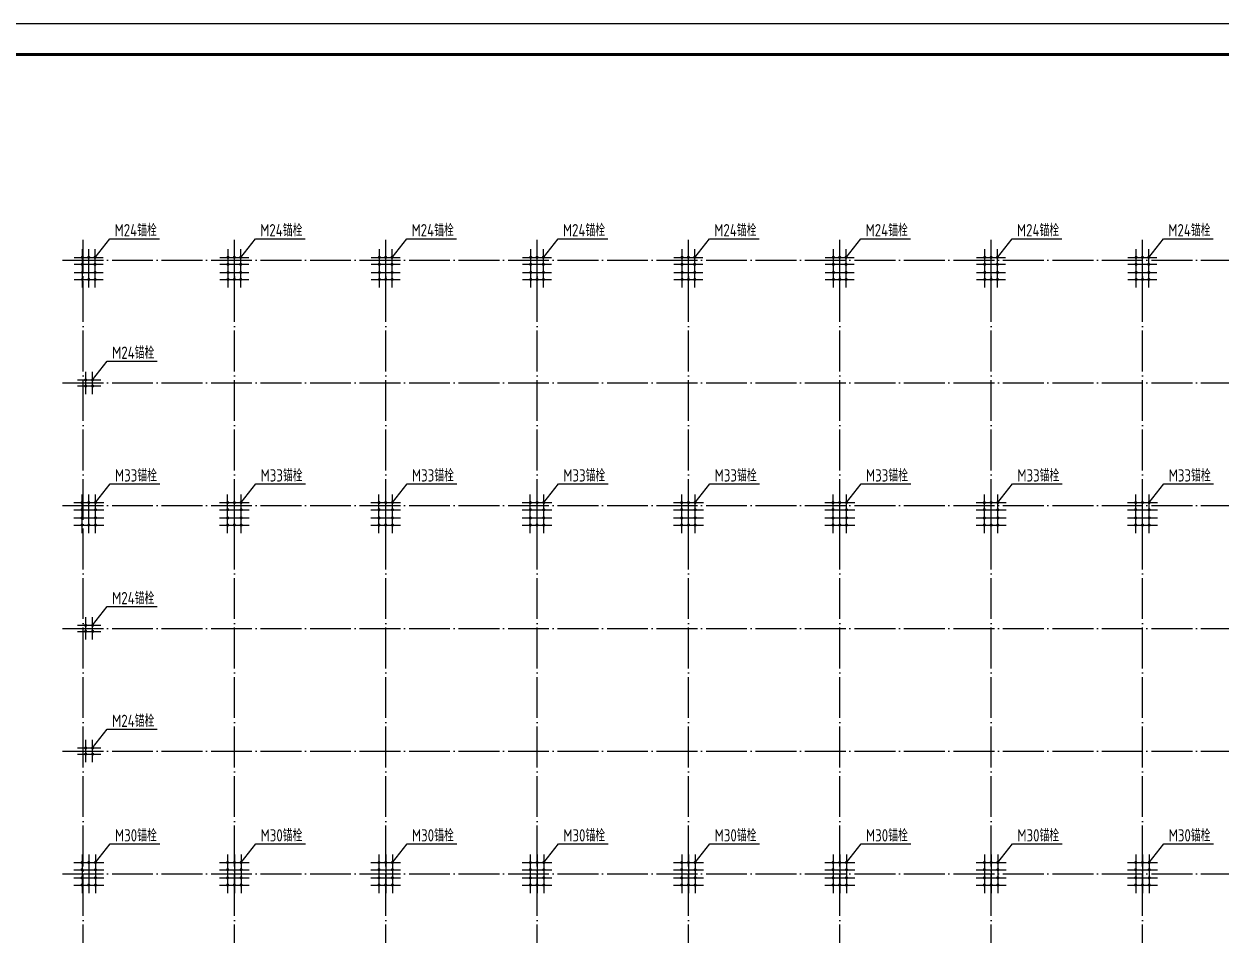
# Model space of a CAD drawing. Extents: x 8844666 to 9156203, y 1662182 to 2655606.
# Drawn here: x 8914700 to 8973232, y 2315219 to 2359769 of the extents above; entities that cross this region are included whole.
import ezdxf

# ---------------------------------------------------------------- set-up
doc = ezdxf.new("R2010")
doc.units = 0
doc.header["$LTSCALE"] = 1000
doc.header["$MEASUREMENT"] = 0
doc.linetypes.add('DOTE', pattern=[2.42, 2, -0.2, 0.02, -0.2])
for name, color, linetype in [('10', 7, 'CONTINUOUS'), ('DOTE', 8, 'DOTE'), ('PUB_TITLE', 4, 'CONTINUOUS'), ('一般文字', 6, 'CONTINUOUS')]:
    doc.layers.add(name, color=color, linetype=linetype)
doc.styles.add('TSSD_REIN', font='atssdeng.shx', dxfattribs={"width": 0.7, "bigfont": 'atssdchn.shx'})

msp = doc.modelspace()

# ---------------------------------------------------------------- linework, layer by layer
at = {"layer": '10', "color": 1}
for p, q in [((8917159.5, 2348355.9), (8918579.2, 2348355.9)), ((8917559.5, 2346875.9), (8917559.5, 2348755.6)), ((8917869.3, 2346875.9), (8917869.3, 2348755.6)), ((8918179.2, 2346875.9), (8918179.2, 2348755.6)), ((8924279.5, 2348355.9), (8925699.2, 2348355.9)), ((8924679.5, 2346875.9), (8924679.5, 2348755.6)), ((8924989.3, 2346875.9), (8924989.3, 2348755.6)), ((8925299.2, 2346875.9), (8925299.2, 2348755.6)), ((8931679.5, 2348355.9), (8933099.2, 2348355.9)), ((8932079.5, 2346875.9), (8932079.5, 2348755.6)), ((8932389.3, 2346875.9), (8932389.3, 2348755.6)), ((8932699.2, 2346875.9), (8932699.2, 2348755.6)), ((8939079.5, 2348355.9), (8940499.2, 2348355.9)), ((8939479.5, 2346875.9), (8939479.5, 2348755.6)), ((8939789.3, 2346875.9), (8939789.3, 2348755.6)), ((8940099.2, 2346875.9), (8940099.2, 2348755.6)), ((8946479.5, 2348355.9), (8947899.2, 2348355.9)), ((8946879.5, 2346875.9), (8946879.5, 2348755.6)), ((8947189.3, 2346875.9), (8947189.3, 2348755.6)), ((8947499.2, 2346875.9), (8947499.2, 2348755.6)), ((8953879.5, 2348355.9), (8955299.2, 2348355.9)), ((8954279.5, 2346875.9), (8954279.5, 2348755.6)), ((8954589.3, 2346875.9), (8954589.3, 2348755.6)), ((8954899.2, 2346875.9), (8954899.2, 2348755.6)), ((8961279.5, 2348355.9), (8962699.2, 2348355.9)), ((8961679.5, 2346875.9), (8961679.5, 2348755.6)), ((8961989.3, 2346875.9), (8961989.3, 2348755.6)), ((8962299.2, 2346875.9), (8962299.2, 2348755.6)), ((8968679.5, 2348355.9), (8970099.2, 2348355.9)), ((8969079.5, 2346875.9), (8969079.5, 2348755.6)), ((8969389.3, 2346875.9), (8969389.3, 2348755.6)), ((8969699.2, 2346875.9), (8969699.2, 2348755.6)), ((8917159.5, 2348015.9), (8918579.2, 2348015.9)), ((8924279.5, 2348015.9), (8925699.2, 2348015.9)), ((8931679.5, 2348015.9), (8933099.2, 2348015.9)), ((8939079.5, 2348015.9), (8940499.2, 2348015.9)), ((8946479.5, 2348015.9), (8947899.2, 2348015.9)), ((8953879.5, 2348015.9), (8955299.2, 2348015.9)), ((8961279.5, 2348015.9), (8962699.2, 2348015.9)), ((8968679.5, 2348015.9), (8970099.2, 2348015.9)), ((8917159.5, 2347615.9), (8918579.2, 2347615.9)), ((8917159.5, 2347275.9), (8918579.2, 2347275.9)), ((8924279.5, 2347615.9), (8925699.2, 2347615.9)), ((8924279.5, 2347275.9), (8925699.2, 2347275.9)), ((8931679.5, 2347615.9), (8933099.2, 2347615.9)), ((8931679.5, 2347275.9), (8933099.2, 2347275.9)), ((8939079.5, 2347615.9), (8940499.2, 2347615.9)), ((8939079.5, 2347275.9), (8940499.2, 2347275.9)), ((8946479.5, 2347615.9), (8947899.2, 2347615.9)), ((8946479.5, 2347275.9), (8947899.2, 2347275.9)), ((8953879.5, 2347615.9), (8955299.2, 2347615.9)), ((8953879.5, 2347275.9), (8955299.2, 2347275.9)), ((8961279.5, 2347615.9), (8962699.2, 2347615.9)), ((8961279.5, 2347275.9), (8962699.2, 2347275.9)), ((8968679.5, 2347615.9), (8970099.2, 2347615.9)), ((8968679.5, 2347275.9), (8970099.2, 2347275.9)), ((8917719.3, 2341666.1), (8917719.3, 2342765.7)), ((8918059.3, 2341666.1), (8918059.3, 2342765.7)), ((8917319.3, 2342365.7), (8918459, 2342365.7)), ((8917319.3, 2342066.1), (8918459, 2342066.1)), ((8917539.5, 2334865.9), (8917539.5, 2336765.6)), ((8917869.3, 2334865.9), (8917869.3, 2336765.6)), ((8918199.2, 2334865.9), (8918199.2, 2336765.6)), ((8924659.5, 2334865.9), (8924659.5, 2336765.6)), ((8924989.3, 2334865.9), (8924989.3, 2336765.6)), ((8925319.2, 2334865.9), (8925319.2, 2336765.6)), ((8932059.5, 2334865.9), (8932059.5, 2336765.6)), ((8932389.3, 2334865.9), (8932389.3, 2336765.6)), ((8932719.2, 2334865.9), (8932719.2, 2336765.6)), ((8939459.5, 2334865.9), (8939459.5, 2336765.6)), ((8939789.3, 2334865.9), (8939789.3, 2336765.6)), ((8940119.2, 2334865.9), (8940119.2, 2336765.6)), ((8946859.5, 2334865.9), (8946859.5, 2336765.6)), ((8947189.3, 2334865.9), (8947189.3, 2336765.6)), ((8947519.2, 2334865.9), (8947519.2, 2336765.6)), ((8954259.5, 2334865.9), (8954259.5, 2336765.6)), ((8954589.3, 2334865.9), (8954589.3, 2336765.6)), ((8954919.2, 2334865.9), (8954919.2, 2336765.6)), ((8961659.5, 2334865.9), (8961659.5, 2336765.6)), ((8961989.3, 2334865.9), (8961989.3, 2336765.6)), ((8962319.2, 2334865.9), (8962319.2, 2336765.6)), ((8969059.5, 2334865.9), (8969059.5, 2336765.6)), ((8969389.3, 2334865.9), (8969389.3, 2336765.6)), ((8969719.2, 2334865.9), (8969719.2, 2336765.6)), ((8917139.5, 2336365.9), (8918599.2, 2336365.9)), ((8917139.5, 2336015.9), (8918599.2, 2336015.9)), ((8924259.5, 2336365.9), (8925719.2, 2336365.9)), ((8924259.5, 2336015.9), (8925719.2, 2336015.9)), ((8931659.5, 2336365.9), (8933119.2, 2336365.9)), ((8931659.5, 2336015.9), (8933119.2, 2336015.9)), ((8939059.5, 2336365.9), (8940519.2, 2336365.9)), ((8939059.5, 2336015.9), (8940519.2, 2336015.9)), ((8946459.5, 2336365.9), (8947919.2, 2336365.9)), ((8946459.5, 2336015.9), (8947919.2, 2336015.9)), ((8953859.5, 2336365.9), (8955319.2, 2336365.9)), ((8953859.5, 2336015.9), (8955319.2, 2336015.9)), ((8961259.5, 2336365.9), (8962719.2, 2336365.9)), ((8961259.5, 2336015.9), (8962719.2, 2336015.9)), ((8968659.5, 2336365.9), (8970119.2, 2336365.9)), ((8968659.5, 2336015.9), (8970119.2, 2336015.9)), ((8917139.5, 2335615.9), (8918599.2, 2335615.9)), ((8924259.5, 2335615.9), (8925719.2, 2335615.9)), ((8931659.5, 2335615.9), (8933119.2, 2335615.9)), ((8939059.5, 2335615.9), (8940519.2, 2335615.9)), ((8946459.5, 2335615.9), (8947919.2, 2335615.9)), ((8953859.5, 2335615.9), (8955319.2, 2335615.9)), ((8961259.5, 2335615.9), (8962719.2, 2335615.9)), ((8968659.5, 2335615.9), (8970119.2, 2335615.9)), ((8917139.5, 2335265.9), (8918599.2, 2335265.9)), ((8924259.5, 2335265.9), (8925719.2, 2335265.9)), ((8931659.5, 2335265.9), (8933119.2, 2335265.9)), ((8939059.5, 2335265.9), (8940519.2, 2335265.9)), ((8946459.5, 2335265.9), (8947919.2, 2335265.9)), ((8953859.5, 2335265.9), (8955319.2, 2335265.9)), ((8961259.5, 2335265.9), (8962719.2, 2335265.9)), ((8968659.5, 2335265.9), (8970119.2, 2335265.9)), ((8917719.3, 2329666.1), (8917719.3, 2330765.7)), ((8918059.3, 2329666.1), (8918059.3, 2330765.7)), ((8917319.3, 2330365.7), (8918459, 2330365.7)), ((8917319.3, 2330066.1), (8918459, 2330066.1)), ((8917319.3, 2324365.7), (8918459, 2324365.7)), ((8917719.3, 2323666.1), (8917719.3, 2324765.7)), ((8918059.3, 2323666.1), (8918059.3, 2324765.7)), ((8917319.3, 2324066.1), (8918459, 2324066.1)), ((8917539.5, 2319165.7), (8917539.5, 2317266.1)), ((8917869.3, 2319165.7), (8917869.3, 2317266.1)), ((8918199.2, 2319165.7), (8918199.2, 2317266.1)), ((8924659.5, 2319165.7), (8924659.5, 2317266.1)), ((8924989.3, 2319165.7), (8924989.3, 2317266.1)), ((8925319.2, 2319165.7), (8925319.2, 2317266.1)), ((8932059.5, 2319165.7), (8932059.5, 2317266.1)), ((8932389.3, 2319165.7), (8932389.3, 2317266.1)), ((8932719.2, 2319165.7), (8932719.2, 2317266.1)), ((8939459.5, 2319165.7), (8939459.5, 2317266.1)), ((8939789.3, 2319165.7), (8939789.3, 2317266.1)), ((8940119.2, 2319165.7), (8940119.2, 2317266.1)), ((8946859.5, 2319165.7), (8946859.5, 2317266.1)), ((8947189.3, 2319165.7), (8947189.3, 2317266.1)), ((8947519.2, 2319165.7), (8947519.2, 2317266.1)), ((8954259.5, 2319165.7), (8954259.5, 2317266.1)), ((8954589.3, 2319165.7), (8954589.3, 2317266.1)), ((8954919.2, 2319165.7), (8954919.2, 2317266.1)), ((8961659.5, 2319165.7), (8961659.5, 2317266.1)), ((8961989.3, 2319165.7), (8961989.3, 2317266.1)), ((8962319.2, 2319165.7), (8962319.2, 2317266.1)), ((8969059.5, 2319165.7), (8969059.5, 2317266.1)), ((8969389.3, 2319165.7), (8969389.3, 2317266.1)), ((8969719.2, 2319165.7), (8969719.2, 2317266.1)), ((8917139.5, 2318765.7), (8918599.2, 2318765.7)), ((8924259.5, 2318765.7), (8925719.2, 2318765.7)), ((8931659.5, 2318765.7), (8933119.2, 2318765.7)), ((8939059.5, 2318765.7), (8940519.2, 2318765.7)), ((8946459.5, 2318765.7), (8947919.2, 2318765.7)), ((8953859.5, 2318765.7), (8955319.2, 2318765.7)), ((8961259.5, 2318765.7), (8962719.2, 2318765.7)), ((8968659.5, 2318765.7), (8970119.2, 2318765.7)), ((8917139.5, 2318415.7), (8918599.2, 2318415.7)), ((8917139.5, 2318015.7), (8918599.2, 2318015.7)), ((8924259.5, 2318415.7), (8925719.2, 2318415.7)), ((8924259.5, 2318015.7), (8925719.2, 2318015.7)), ((8931659.5, 2318415.7), (8933119.2, 2318415.7)), ((8931659.5, 2318015.7), (8933119.2, 2318015.7)), ((8939059.5, 2318415.7), (8940519.2, 2318415.7)), ((8939059.5, 2318015.7), (8940519.2, 2318015.7)), ((8946459.5, 2318415.7), (8947919.2, 2318415.7)), ((8946459.5, 2318015.7), (8947919.2, 2318015.7)), ((8953859.5, 2318415.7), (8955319.2, 2318415.7)), ((8953859.5, 2318015.7), (8955319.2, 2318015.7)), ((8961259.5, 2318415.7), (8962719.2, 2318415.7)), ((8961259.5, 2318015.7), (8962719.2, 2318015.7)), ((8968659.5, 2318415.7), (8970119.2, 2318415.7)), ((8968659.5, 2318015.7), (8970119.2, 2318015.7)), ((8917139.5, 2317665.7), (8918599.2, 2317665.7)), ((8924259.5, 2317665.7), (8925719.2, 2317665.7)), ((8931659.5, 2317665.7), (8933119.2, 2317665.7)), ((8939059.5, 2317665.7), (8940519.2, 2317665.7)), ((8946459.5, 2317665.7), (8947919.2, 2317665.7)), ((8953859.5, 2317665.7), (8955319.2, 2317665.7)), ((8961259.5, 2317665.7), (8962719.2, 2317665.7)), ((8968659.5, 2317665.7), (8970119.2, 2317665.7))]:
    msp.add_line(p, q, dxfattribs=at)
at = {"layer": '10', "const_width": 75}
for points in [[(8917597, 2348355.9, -1), (8917522, 2348355.9, -1), (8917597, 2348355.9, -1)], [(8917906.8, 2348355.9, -1), (8917831.8, 2348355.9, -1), (8917906.8, 2348355.9, -1)], [(8918216.7, 2348355.9, -1), (8918141.7, 2348355.9, -1), (8918216.7, 2348355.9, -1)], [(8924717, 2348355.9, -1), (8924642, 2348355.9, -1), (8924717, 2348355.9, -1)], [(8925026.8, 2348355.9, -1), (8924951.8, 2348355.9, -1), (8925026.8, 2348355.9, -1)], [(8925336.7, 2348355.9, -1), (8925261.7, 2348355.9, -1), (8925336.7, 2348355.9, -1)], [(8932117, 2348355.9, -1), (8932042, 2348355.9, -1), (8932117, 2348355.9, -1)], [(8932426.8, 2348355.9, -1), (8932351.8, 2348355.9, -1), (8932426.8, 2348355.9, -1)], [(8932736.7, 2348355.9, -1), (8932661.7, 2348355.9, -1), (8932736.7, 2348355.9, -1)], [(8939517, 2348355.9, -1), (8939442, 2348355.9, -1), (8939517, 2348355.9, -1)], [(8939826.8, 2348355.9, -1), (8939751.8, 2348355.9, -1), (8939826.8, 2348355.9, -1)], [(8940136.7, 2348355.9, -1), (8940061.7, 2348355.9, -1), (8940136.7, 2348355.9, -1)], [(8946917, 2348355.9, -1), (8946842, 2348355.9, -1), (8946917, 2348355.9, -1)], [(8947226.8, 2348355.9, -1), (8947151.8, 2348355.9, -1), (8947226.8, 2348355.9, -1)], [(8947536.7, 2348355.9, -1), (8947461.7, 2348355.9, -1), (8947536.7, 2348355.9, -1)], [(8954317, 2348355.9, -1), (8954242, 2348355.9, -1), (8954317, 2348355.9, -1)], [(8954626.8, 2348355.9, -1), (8954551.8, 2348355.9, -1), (8954626.8, 2348355.9, -1)], [(8954936.7, 2348355.9, -1), (8954861.7, 2348355.9, -1), (8954936.7, 2348355.9, -1)], [(8961717, 2348355.9, -1), (8961642, 2348355.9, -1), (8961717, 2348355.9, -1)], [(8962026.8, 2348355.9, -1), (8961951.8, 2348355.9, -1), (8962026.8, 2348355.9, -1)], [(8962336.7, 2348355.9, -1), (8962261.7, 2348355.9, -1), (8962336.7, 2348355.9, -1)], [(8969117, 2348355.9, -1), (8969042, 2348355.9, -1), (8969117, 2348355.9, -1)], [(8969426.8, 2348355.9, -1), (8969351.8, 2348355.9, -1), (8969426.8, 2348355.9, -1)], [(8969736.7, 2348355.9, -1), (8969661.7, 2348355.9, -1), (8969736.7, 2348355.9, -1)], [(8917597, 2348015.9, -1), (8917522, 2348015.9, -1), (8917597, 2348015.9, -1)], [(8918216.7, 2348015.9, -1), (8918141.7, 2348015.9, -1), (8918216.7, 2348015.9, -1)], [(8924717, 2348015.9, -1), (8924642, 2348015.9, -1), (8924717, 2348015.9, -1)], [(8925336.7, 2348015.9, -1), (8925261.7, 2348015.9, -1), (8925336.7, 2348015.9, -1)], [(8932117, 2348015.9, -1), (8932042, 2348015.9, -1), (8932117, 2348015.9, -1)], [(8932736.7, 2348015.9, -1), (8932661.7, 2348015.9, -1), (8932736.7, 2348015.9, -1)], [(8939517, 2348015.9, -1), (8939442, 2348015.9, -1), (8939517, 2348015.9, -1)], [(8940136.7, 2348015.9, -1), (8940061.7, 2348015.9, -1), (8940136.7, 2348015.9, -1)], [(8946917, 2348015.9, -1), (8946842, 2348015.9, -1), (8946917, 2348015.9, -1)], [(8947536.7, 2348015.9, -1), (8947461.7, 2348015.9, -1), (8947536.7, 2348015.9, -1)], [(8954317, 2348015.9, -1), (8954242, 2348015.9, -1), (8954317, 2348015.9, -1)], [(8954936.7, 2348015.9, -1), (8954861.7, 2348015.9, -1), (8954936.7, 2348015.9, -1)], [(8961717, 2348015.9, -1), (8961642, 2348015.9, -1), (8961717, 2348015.9, -1)], [(8962336.7, 2348015.9, -1), (8962261.7, 2348015.9, -1), (8962336.7, 2348015.9, -1)], [(8969117, 2348015.9, -1), (8969042, 2348015.9, -1), (8969117, 2348015.9, -1)], [(8969736.7, 2348015.9, -1), (8969661.7, 2348015.9, -1), (8969736.7, 2348015.9, -1)], [(8917597, 2347615.9, -1), (8917522, 2347615.9, -1), (8917597, 2347615.9, -1)], [(8917597, 2347275.9, -1), (8917522, 2347275.9, -1), (8917597, 2347275.9, -1)], [(8917906.8, 2347275.9, -1), (8917831.8, 2347275.9, -1), (8917906.8, 2347275.9, -1)], [(8918216.7, 2347615.9, -1), (8918141.7, 2347615.9, -1), (8918216.7, 2347615.9, -1)], [(8918216.7, 2347275.9, -1), (8918141.7, 2347275.9, -1), (8918216.7, 2347275.9, -1)], [(8924717, 2347615.9, -1), (8924642, 2347615.9, -1), (8924717, 2347615.9, -1)], [(8924717, 2347275.9, -1), (8924642, 2347275.9, -1), (8924717, 2347275.9, -1)], [(8925026.8, 2347275.9, -1), (8924951.8, 2347275.9, -1), (8925026.8, 2347275.9, -1)], [(8925336.7, 2347615.9, -1), (8925261.7, 2347615.9, -1), (8925336.7, 2347615.9, -1)], [(8925336.7, 2347275.9, -1), (8925261.7, 2347275.9, -1), (8925336.7, 2347275.9, -1)], [(8932117, 2347615.9, -1), (8932042, 2347615.9, -1), (8932117, 2347615.9, -1)], [(8932117, 2347275.9, -1), (8932042, 2347275.9, -1), (8932117, 2347275.9, -1)], [(8932426.8, 2347275.9, -1), (8932351.8, 2347275.9, -1), (8932426.8, 2347275.9, -1)], [(8932736.7, 2347615.9, -1), (8932661.7, 2347615.9, -1), (8932736.7, 2347615.9, -1)], [(8932736.7, 2347275.9, -1), (8932661.7, 2347275.9, -1), (8932736.7, 2347275.9, -1)], [(8939517, 2347615.9, -1), (8939442, 2347615.9, -1), (8939517, 2347615.9, -1)], [(8939517, 2347275.9, -1), (8939442, 2347275.9, -1), (8939517, 2347275.9, -1)], [(8939826.8, 2347275.9, -1), (8939751.8, 2347275.9, -1), (8939826.8, 2347275.9, -1)], [(8940136.7, 2347615.9, -1), (8940061.7, 2347615.9, -1), (8940136.7, 2347615.9, -1)], [(8940136.7, 2347275.9, -1), (8940061.7, 2347275.9, -1), (8940136.7, 2347275.9, -1)], [(8946917, 2347615.9, -1), (8946842, 2347615.9, -1), (8946917, 2347615.9, -1)], [(8946917, 2347275.9, -1), (8946842, 2347275.9, -1), (8946917, 2347275.9, -1)], [(8947226.8, 2347275.9, -1), (8947151.8, 2347275.9, -1), (8947226.8, 2347275.9, -1)], [(8947536.7, 2347615.9, -1), (8947461.7, 2347615.9, -1), (8947536.7, 2347615.9, -1)], [(8947536.7, 2347275.9, -1), (8947461.7, 2347275.9, -1), (8947536.7, 2347275.9, -1)], [(8954317, 2347615.9, -1), (8954242, 2347615.9, -1), (8954317, 2347615.9, -1)], [(8954317, 2347275.9, -1), (8954242, 2347275.9, -1), (8954317, 2347275.9, -1)], [(8954626.8, 2347275.9, -1), (8954551.8, 2347275.9, -1), (8954626.8, 2347275.9, -1)], [(8954936.7, 2347615.9, -1), (8954861.7, 2347615.9, -1), (8954936.7, 2347615.9, -1)], [(8954936.7, 2347275.9, -1), (8954861.7, 2347275.9, -1), (8954936.7, 2347275.9, -1)], [(8961717, 2347615.9, -1), (8961642, 2347615.9, -1), (8961717, 2347615.9, -1)], [(8961717, 2347275.9, -1), (8961642, 2347275.9, -1), (8961717, 2347275.9, -1)], [(8962026.8, 2347275.9, -1), (8961951.8, 2347275.9, -1), (8962026.8, 2347275.9, -1)], [(8962336.7, 2347615.9, -1), (8962261.7, 2347615.9, -1), (8962336.7, 2347615.9, -1)], [(8962336.7, 2347275.9, -1), (8962261.7, 2347275.9, -1), (8962336.7, 2347275.9, -1)], [(8969117, 2347615.9, -1), (8969042, 2347615.9, -1), (8969117, 2347615.9, -1)], [(8969117, 2347275.9, -1), (8969042, 2347275.9, -1), (8969117, 2347275.9, -1)], [(8969426.8, 2347275.9, -1), (8969351.8, 2347275.9, -1), (8969426.8, 2347275.9, -1)], [(8969736.7, 2347615.9, -1), (8969661.7, 2347615.9, -1), (8969736.7, 2347615.9, -1)], [(8969736.7, 2347275.9, -1), (8969661.7, 2347275.9, -1), (8969736.7, 2347275.9, -1)], [(8917756.8, 2342365.7, -1), (8917681.8, 2342365.7, -1), (8917756.8, 2342365.7, -1)], [(8918096.8, 2342365.7, -1), (8918021.8, 2342365.7, -1), (8918096.8, 2342365.7, -1)], [(8917756.8, 2342066.1, -1), (8917681.8, 2342066.1, -1), (8917756.8, 2342066.1, -1)], [(8918096.8, 2342066.1, -1), (8918021.8, 2342066.1, -1), (8918096.8, 2342066.1, -1)], [(8917577, 2336365.9, -1), (8917502, 2336365.9, -1), (8917577, 2336365.9, -1)], [(8917577, 2336015.9, -1), (8917502, 2336015.9, -1), (8917577, 2336015.9, -1)], [(8917906.8, 2336365.9, -1), (8917831.8, 2336365.9, -1), (8917906.8, 2336365.9, -1)], [(8918236.7, 2336365.9, -1), (8918161.7, 2336365.9, -1), (8918236.7, 2336365.9, -1)], [(8918236.7, 2336015.9, -1), (8918161.7, 2336015.9, -1), (8918236.7, 2336015.9, -1)], [(8924697, 2336365.9, -1), (8924622, 2336365.9, -1), (8924697, 2336365.9, -1)], [(8924697, 2336015.9, -1), (8924622, 2336015.9, -1), (8924697, 2336015.9, -1)], [(8925026.8, 2336365.9, -1), (8924951.8, 2336365.9, -1), (8925026.8, 2336365.9, -1)], [(8925356.7, 2336365.9, -1), (8925281.7, 2336365.9, -1), (8925356.7, 2336365.9, -1)], [(8925356.7, 2336015.9, -1), (8925281.7, 2336015.9, -1), (8925356.7, 2336015.9, -1)], [(8932097, 2336365.9, -1), (8932022, 2336365.9, -1), (8932097, 2336365.9, -1)], [(8932097, 2336015.9, -1), (8932022, 2336015.9, -1), (8932097, 2336015.9, -1)], [(8932426.8, 2336365.9, -1), (8932351.8, 2336365.9, -1), (8932426.8, 2336365.9, -1)], [(8932756.7, 2336365.9, -1), (8932681.7, 2336365.9, -1), (8932756.7, 2336365.9, -1)], [(8932756.7, 2336015.9, -1), (8932681.7, 2336015.9, -1), (8932756.7, 2336015.9, -1)], [(8939497, 2336365.9, -1), (8939422, 2336365.9, -1), (8939497, 2336365.9, -1)], [(8939497, 2336015.9, -1), (8939422, 2336015.9, -1), (8939497, 2336015.9, -1)], [(8939826.8, 2336365.9, -1), (8939751.8, 2336365.9, -1), (8939826.8, 2336365.9, -1)], [(8940156.7, 2336365.9, -1), (8940081.7, 2336365.9, -1), (8940156.7, 2336365.9, -1)], [(8940156.7, 2336015.9, -1), (8940081.7, 2336015.9, -1), (8940156.7, 2336015.9, -1)], [(8946897, 2336365.9, -1), (8946822, 2336365.9, -1), (8946897, 2336365.9, -1)], [(8946897, 2336015.9, -1), (8946822, 2336015.9, -1), (8946897, 2336015.9, -1)], [(8947226.8, 2336365.9, -1), (8947151.8, 2336365.9, -1), (8947226.8, 2336365.9, -1)], [(8947556.7, 2336365.9, -1), (8947481.7, 2336365.9, -1), (8947556.7, 2336365.9, -1)], [(8947556.7, 2336015.9, -1), (8947481.7, 2336015.9, -1), (8947556.7, 2336015.9, -1)], [(8954297, 2336365.9, -1), (8954222, 2336365.9, -1), (8954297, 2336365.9, -1)], [(8954297, 2336015.9, -1), (8954222, 2336015.9, -1), (8954297, 2336015.9, -1)], [(8954626.8, 2336365.9, -1), (8954551.8, 2336365.9, -1), (8954626.8, 2336365.9, -1)], [(8954956.7, 2336365.9, -1), (8954881.7, 2336365.9, -1), (8954956.7, 2336365.9, -1)], [(8954956.7, 2336015.9, -1), (8954881.7, 2336015.9, -1), (8954956.7, 2336015.9, -1)], [(8961697, 2336365.9, -1), (8961622, 2336365.9, -1), (8961697, 2336365.9, -1)], [(8961697, 2336015.9, -1), (8961622, 2336015.9, -1), (8961697, 2336015.9, -1)], [(8962026.8, 2336365.9, -1), (8961951.8, 2336365.9, -1), (8962026.8, 2336365.9, -1)], [(8962356.7, 2336365.9, -1), (8962281.7, 2336365.9, -1), (8962356.7, 2336365.9, -1)], [(8962356.7, 2336015.9, -1), (8962281.7, 2336015.9, -1), (8962356.7, 2336015.9, -1)], [(8969097, 2336365.9, -1), (8969022, 2336365.9, -1), (8969097, 2336365.9, -1)], [(8969097, 2336015.9, -1), (8969022, 2336015.9, -1), (8969097, 2336015.9, -1)], [(8969426.8, 2336365.9, -1), (8969351.8, 2336365.9, -1), (8969426.8, 2336365.9, -1)], [(8969756.7, 2336365.9, -1), (8969681.7, 2336365.9, -1), (8969756.7, 2336365.9, -1)], [(8969756.7, 2336015.9, -1), (8969681.7, 2336015.9, -1), (8969756.7, 2336015.9, -1)], [(8917577, 2335615.9, -1), (8917502, 2335615.9, -1), (8917577, 2335615.9, -1)], [(8918236.7, 2335615.9, -1), (8918161.7, 2335615.9, -1), (8918236.7, 2335615.9, -1)], [(8924697, 2335615.9, -1), (8924622, 2335615.9, -1), (8924697, 2335615.9, -1)], [(8925356.7, 2335615.9, -1), (8925281.7, 2335615.9, -1), (8925356.7, 2335615.9, -1)], [(8932097, 2335615.9, -1), (8932022, 2335615.9, -1), (8932097, 2335615.9, -1)], [(8932756.7, 2335615.9, -1), (8932681.7, 2335615.9, -1), (8932756.7, 2335615.9, -1)], [(8939497, 2335615.9, -1), (8939422, 2335615.9, -1), (8939497, 2335615.9, -1)], [(8940156.7, 2335615.9, -1), (8940081.7, 2335615.9, -1), (8940156.7, 2335615.9, -1)], [(8946897, 2335615.9, -1), (8946822, 2335615.9, -1), (8946897, 2335615.9, -1)], [(8947556.7, 2335615.9, -1), (8947481.7, 2335615.9, -1), (8947556.7, 2335615.9, -1)], [(8954297, 2335615.9, -1), (8954222, 2335615.9, -1), (8954297, 2335615.9, -1)], [(8954956.7, 2335615.9, -1), (8954881.7, 2335615.9, -1), (8954956.7, 2335615.9, -1)], [(8961697, 2335615.9, -1), (8961622, 2335615.9, -1), (8961697, 2335615.9, -1)], [(8962356.7, 2335615.9, -1), (8962281.7, 2335615.9, -1), (8962356.7, 2335615.9, -1)], [(8969097, 2335615.9, -1), (8969022, 2335615.9, -1), (8969097, 2335615.9, -1)], [(8969756.7, 2335615.9, -1), (8969681.7, 2335615.9, -1), (8969756.7, 2335615.9, -1)], [(8917577, 2335265.9, -1), (8917502, 2335265.9, -1), (8917577, 2335265.9, -1)], [(8917906.8, 2335265.9, -1), (8917831.8, 2335265.9, -1), (8917906.8, 2335265.9, -1)], [(8918236.7, 2335265.9, -1), (8918161.7, 2335265.9, -1), (8918236.7, 2335265.9, -1)], [(8924697, 2335265.9, -1), (8924622, 2335265.9, -1), (8924697, 2335265.9, -1)], [(8925026.8, 2335265.9, -1), (8924951.8, 2335265.9, -1), (8925026.8, 2335265.9, -1)], [(8925356.7, 2335265.9, -1), (8925281.7, 2335265.9, -1), (8925356.7, 2335265.9, -1)], [(8932097, 2335265.9, -1), (8932022, 2335265.9, -1), (8932097, 2335265.9, -1)], [(8932426.8, 2335265.9, -1), (8932351.8, 2335265.9, -1), (8932426.8, 2335265.9, -1)], [(8932756.7, 2335265.9, -1), (8932681.7, 2335265.9, -1), (8932756.7, 2335265.9, -1)], [(8939497, 2335265.9, -1), (8939422, 2335265.9, -1), (8939497, 2335265.9, -1)], [(8939826.8, 2335265.9, -1), (8939751.8, 2335265.9, -1), (8939826.8, 2335265.9, -1)], [(8940156.7, 2335265.9, -1), (8940081.7, 2335265.9, -1), (8940156.7, 2335265.9, -1)], [(8946897, 2335265.9, -1), (8946822, 2335265.9, -1), (8946897, 2335265.9, -1)], [(8947226.8, 2335265.9, -1), (8947151.8, 2335265.9, -1), (8947226.8, 2335265.9, -1)], [(8947556.7, 2335265.9, -1), (8947481.7, 2335265.9, -1), (8947556.7, 2335265.9, -1)], [(8954297, 2335265.9, -1), (8954222, 2335265.9, -1), (8954297, 2335265.9, -1)], [(8954626.8, 2335265.9, -1), (8954551.8, 2335265.9, -1), (8954626.8, 2335265.9, -1)], [(8954956.7, 2335265.9, -1), (8954881.7, 2335265.9, -1), (8954956.7, 2335265.9, -1)], [(8961697, 2335265.9, -1), (8961622, 2335265.9, -1), (8961697, 2335265.9, -1)], [(8962026.8, 2335265.9, -1), (8961951.8, 2335265.9, -1), (8962026.8, 2335265.9, -1)], [(8962356.7, 2335265.9, -1), (8962281.7, 2335265.9, -1), (8962356.7, 2335265.9, -1)], [(8969097, 2335265.9, -1), (8969022, 2335265.9, -1), (8969097, 2335265.9, -1)], [(8969426.8, 2335265.9, -1), (8969351.8, 2335265.9, -1), (8969426.8, 2335265.9, -1)], [(8969756.7, 2335265.9, -1), (8969681.7, 2335265.9, -1), (8969756.7, 2335265.9, -1)], [(8917756.8, 2330365.7, -1), (8917681.8, 2330365.7, -1), (8917756.8, 2330365.7, -1)], [(8918096.8, 2330365.7, -1), (8918021.8, 2330365.7, -1), (8918096.8, 2330365.7, -1)], [(8917756.8, 2330066.1, -1), (8917681.8, 2330066.1, -1), (8917756.8, 2330066.1, -1)], [(8918096.8, 2330066.1, -1), (8918021.8, 2330066.1, -1), (8918096.8, 2330066.1, -1)], [(8917756.8, 2324365.7, -1), (8917681.8, 2324365.7, -1), (8917756.8, 2324365.7, -1)], [(8918096.8, 2324365.7, -1), (8918021.8, 2324365.7, -1), (8918096.8, 2324365.7, -1)], [(8917756.8, 2324066.1, -1), (8917681.8, 2324066.1, -1), (8917756.8, 2324066.1, -1)], [(8918096.8, 2324066.1, -1), (8918021.8, 2324066.1, -1), (8918096.8, 2324066.1, -1)], [(8917577, 2318765.7, -1), (8917502, 2318765.7, -1), (8917577, 2318765.7, -1)], [(8917577, 2318415.7, -1), (8917502, 2318415.7, -1), (8917577, 2318415.7, -1)], [(8917906.8, 2318765.7, -1), (8917831.8, 2318765.7, -1), (8917906.8, 2318765.7, -1)], [(8918236.7, 2318765.7, -1), (8918161.7, 2318765.7, -1), (8918236.7, 2318765.7, -1)], [(8918236.7, 2318415.7, -1), (8918161.7, 2318415.7, -1), (8918236.7, 2318415.7, -1)], [(8924697, 2318765.7, -1), (8924622, 2318765.7, -1), (8924697, 2318765.7, -1)], [(8924697, 2318415.7, -1), (8924622, 2318415.7, -1), (8924697, 2318415.7, -1)], [(8925026.8, 2318765.7, -1), (8924951.8, 2318765.7, -1), (8925026.8, 2318765.7, -1)], [(8925356.7, 2318765.7, -1), (8925281.7, 2318765.7, -1), (8925356.7, 2318765.7, -1)], [(8925356.7, 2318415.7, -1), (8925281.7, 2318415.7, -1), (8925356.7, 2318415.7, -1)], [(8932097, 2318765.7, -1), (8932022, 2318765.7, -1), (8932097, 2318765.7, -1)], [(8932097, 2318415.7, -1), (8932022, 2318415.7, -1), (8932097, 2318415.7, -1)], [(8932426.8, 2318765.7, -1), (8932351.8, 2318765.7, -1), (8932426.8, 2318765.7, -1)], [(8932756.7, 2318765.7, -1), (8932681.7, 2318765.7, -1), (8932756.7, 2318765.7, -1)], [(8932756.7, 2318415.7, -1), (8932681.7, 2318415.7, -1), (8932756.7, 2318415.7, -1)], [(8939497, 2318765.7, -1), (8939422, 2318765.7, -1), (8939497, 2318765.7, -1)], [(8939497, 2318415.7, -1), (8939422, 2318415.7, -1), (8939497, 2318415.7, -1)], [(8939826.8, 2318765.7, -1), (8939751.8, 2318765.7, -1), (8939826.8, 2318765.7, -1)], [(8940156.7, 2318765.7, -1), (8940081.7, 2318765.7, -1), (8940156.7, 2318765.7, -1)], [(8940156.7, 2318415.7, -1), (8940081.7, 2318415.7, -1), (8940156.7, 2318415.7, -1)], [(8946897, 2318765.7, -1), (8946822, 2318765.7, -1), (8946897, 2318765.7, -1)], [(8946897, 2318415.7, -1), (8946822, 2318415.7, -1), (8946897, 2318415.7, -1)], [(8947226.8, 2318765.7, -1), (8947151.8, 2318765.7, -1), (8947226.8, 2318765.7, -1)], [(8947556.7, 2318765.7, -1), (8947481.7, 2318765.7, -1), (8947556.7, 2318765.7, -1)], [(8947556.7, 2318415.7, -1), (8947481.7, 2318415.7, -1), (8947556.7, 2318415.7, -1)], [(8954297, 2318765.7, -1), (8954222, 2318765.7, -1), (8954297, 2318765.7, -1)], [(8954297, 2318415.7, -1), (8954222, 2318415.7, -1), (8954297, 2318415.7, -1)], [(8954626.8, 2318765.7, -1), (8954551.8, 2318765.7, -1), (8954626.8, 2318765.7, -1)], [(8954956.7, 2318765.7, -1), (8954881.7, 2318765.7, -1), (8954956.7, 2318765.7, -1)], [(8954956.7, 2318415.7, -1), (8954881.7, 2318415.7, -1), (8954956.7, 2318415.7, -1)], [(8961697, 2318765.7, -1), (8961622, 2318765.7, -1), (8961697, 2318765.7, -1)], [(8961697, 2318415.7, -1), (8961622, 2318415.7, -1), (8961697, 2318415.7, -1)], [(8962026.8, 2318765.7, -1), (8961951.8, 2318765.7, -1), (8962026.8, 2318765.7, -1)], [(8962356.7, 2318765.7, -1), (8962281.7, 2318765.7, -1), (8962356.7, 2318765.7, -1)], [(8962356.7, 2318415.7, -1), (8962281.7, 2318415.7, -1), (8962356.7, 2318415.7, -1)], [(8969097, 2318765.7, -1), (8969022, 2318765.7, -1), (8969097, 2318765.7, -1)], [(8969097, 2318415.7, -1), (8969022, 2318415.7, -1), (8969097, 2318415.7, -1)], [(8969426.8, 2318765.7, -1), (8969351.8, 2318765.7, -1), (8969426.8, 2318765.7, -1)], [(8969756.7, 2318765.7, -1), (8969681.7, 2318765.7, -1), (8969756.7, 2318765.7, -1)], [(8969756.7, 2318415.7, -1), (8969681.7, 2318415.7, -1), (8969756.7, 2318415.7, -1)], [(8917577, 2318015.7, -1), (8917502, 2318015.7, -1), (8917577, 2318015.7, -1)], [(8918236.7, 2318015.7, -1), (8918161.7, 2318015.7, -1), (8918236.7, 2318015.7, -1)], [(8924697, 2318015.7, -1), (8924622, 2318015.7, -1), (8924697, 2318015.7, -1)], [(8925356.7, 2318015.7, -1), (8925281.7, 2318015.7, -1), (8925356.7, 2318015.7, -1)], [(8932097, 2318015.7, -1), (8932022, 2318015.7, -1), (8932097, 2318015.7, -1)], [(8932756.7, 2318015.7, -1), (8932681.7, 2318015.7, -1), (8932756.7, 2318015.7, -1)], [(8939497, 2318015.7, -1), (8939422, 2318015.7, -1), (8939497, 2318015.7, -1)], [(8940156.7, 2318015.7, -1), (8940081.7, 2318015.7, -1), (8940156.7, 2318015.7, -1)], [(8946897, 2318015.7, -1), (8946822, 2318015.7, -1), (8946897, 2318015.7, -1)], [(8947556.7, 2318015.7, -1), (8947481.7, 2318015.7, -1), (8947556.7, 2318015.7, -1)], [(8954297, 2318015.7, -1), (8954222, 2318015.7, -1), (8954297, 2318015.7, -1)], [(8954956.7, 2318015.7, -1), (8954881.7, 2318015.7, -1), (8954956.7, 2318015.7, -1)], [(8961697, 2318015.7, -1), (8961622, 2318015.7, -1), (8961697, 2318015.7, -1)], [(8962356.7, 2318015.7, -1), (8962281.7, 2318015.7, -1), (8962356.7, 2318015.7, -1)], [(8969097, 2318015.7, -1), (8969022, 2318015.7, -1), (8969097, 2318015.7, -1)], [(8969756.7, 2318015.7, -1), (8969681.7, 2318015.7, -1), (8969756.7, 2318015.7, -1)], [(8917577, 2317665.7, -1), (8917502, 2317665.7, -1), (8917577, 2317665.7, -1)], [(8917906.8, 2317665.7, -1), (8917831.8, 2317665.7, -1), (8917906.8, 2317665.7, -1)], [(8918236.7, 2317665.7, -1), (8918161.7, 2317665.7, -1), (8918236.7, 2317665.7, -1)], [(8924697, 2317665.7, -1), (8924622, 2317665.7, -1), (8924697, 2317665.7, -1)], [(8925026.8, 2317665.7, -1), (8924951.8, 2317665.7, -1), (8925026.8, 2317665.7, -1)], [(8925356.7, 2317665.7, -1), (8925281.7, 2317665.7, -1), (8925356.7, 2317665.7, -1)], [(8932097, 2317665.7, -1), (8932022, 2317665.7, -1), (8932097, 2317665.7, -1)], [(8932426.8, 2317665.7, -1), (8932351.8, 2317665.7, -1), (8932426.8, 2317665.7, -1)], [(8932756.7, 2317665.7, -1), (8932681.7, 2317665.7, -1), (8932756.7, 2317665.7, -1)], [(8939497, 2317665.7, -1), (8939422, 2317665.7, -1), (8939497, 2317665.7, -1)], [(8939826.8, 2317665.7, -1), (8939751.8, 2317665.7, -1), (8939826.8, 2317665.7, -1)], [(8940156.7, 2317665.7, -1), (8940081.7, 2317665.7, -1), (8940156.7, 2317665.7, -1)], [(8946897, 2317665.7, -1), (8946822, 2317665.7, -1), (8946897, 2317665.7, -1)], [(8947226.8, 2317665.7, -1), (8947151.8, 2317665.7, -1), (8947226.8, 2317665.7, -1)], [(8947556.7, 2317665.7, -1), (8947481.7, 2317665.7, -1), (8947556.7, 2317665.7, -1)], [(8954297, 2317665.7, -1), (8954222, 2317665.7, -1), (8954297, 2317665.7, -1)], [(8954626.8, 2317665.7, -1), (8954551.8, 2317665.7, -1), (8954626.8, 2317665.7, -1)], [(8954956.7, 2317665.7, -1), (8954881.7, 2317665.7, -1), (8954956.7, 2317665.7, -1)], [(8961697, 2317665.7, -1), (8961622, 2317665.7, -1), (8961697, 2317665.7, -1)], [(8962026.8, 2317665.7, -1), (8961951.8, 2317665.7, -1), (8962026.8, 2317665.7, -1)], [(8962356.7, 2317665.7, -1), (8962281.7, 2317665.7, -1), (8962356.7, 2317665.7, -1)], [(8969097, 2317665.7, -1), (8969022, 2317665.7, -1), (8969097, 2317665.7, -1)], [(8969426.8, 2317665.7, -1), (8969351.8, 2317665.7, -1), (8969426.8, 2317665.7, -1)], [(8969756.7, 2317665.7, -1), (8969681.7, 2317665.7, -1), (8969756.7, 2317665.7, -1)]]:
    msp.add_lwpolyline(points, format="xyb", close=True, dxfattribs=at)
at = {"layer": 'DOTE'}
for p, q in [((8917589.3, 2299215.9), (8917589.3, 2349215.9)), ((8924989.3, 2299215.9), (8924989.3, 2349215.9)), ((8932389.3, 2299215.9), (8932389.3, 2349215.9)), ((8939789.3, 2299215.9), (8939789.3, 2349215.9)), ((8947189.3, 2299215.9), (8947189.3, 2349215.9)), ((8954589.3, 2299215.9), (8954589.3, 2349215.9)), ((8961989.3, 2299215.9), (8961989.3, 2349215.9)), ((8969389.3, 2299215.9), (8969389.3, 2349215.9)), ((8916589.3, 2348215.9), (9125789.3, 2348215.9)), ((8916589.3, 2342215.9), (9125789.3, 2342215.9)), ((8916589.3, 2336215.9), (9125789.3, 2336215.9)), ((8916589.3, 2330215.9), (9125789.3, 2330215.9)), ((8916589.3, 2324215.9), (9125789.3, 2324215.9)), ((8916589.3, 2318215.9), (9125789.3, 2318215.9))]:
    msp.add_line(p, q, dxfattribs=at)
at = {"layer": 'PUB_TITLE'}
msp.add_lwpolyline([(8903902.8, 2270668.9), (9156202.8, 2270668.9), (9156202.8, 2359768.9), (8903902.8, 2359768.9)], close=True, dxfattribs=at)
at = {"layer": 'PUB_TITLE', "const_width": 150}
msp.add_lwpolyline([(8907652.8, 2272168.9), (9154702.8, 2272168.9), (9154702.8, 2358268.9), (8907652.8, 2358268.9)], close=True, dxfattribs=at)
at = {"layer": '一般文字', "color": 5}
for points in [[(8918179.2, 2348355.6), (8918897.2, 2349269.1), (8921330.1, 2349269.1)], [(8925299.2, 2348355.6), (8926017.2, 2349269.1), (8928450.1, 2349269.1)], [(8932699.2, 2348355.6), (8933417.2, 2349269.1), (8935850.1, 2349269.1)], [(8940099.2, 2348355.6), (8940817.2, 2349269.1), (8943250.1, 2349269.1)], [(8947499.2, 2348355.6), (8948217.2, 2349269.1), (8950650.1, 2349269.1)], [(8954899.2, 2348355.6), (8955617.2, 2349269.1), (8958050.1, 2349269.1)], [(8962299.2, 2348355.6), (8963017.2, 2349269.1), (8965450.1, 2349269.1)], [(8969699.2, 2348355.6), (8970417.2, 2349269.1), (8972850.1, 2349269.1)], [(8918059.3, 2342365.7), (8918777.4, 2343279.3), (8921210.3, 2343279.3)], [(8918199.2, 2336365.6), (8918917.2, 2337279.1), (8921350.1, 2337279.1)], [(8925319.2, 2336365.6), (8926037.2, 2337279.1), (8928470.1, 2337279.1)], [(8932719.2, 2336365.6), (8933437.2, 2337279.1), (8935870.1, 2337279.1)], [(8940119.2, 2336365.6), (8940837.2, 2337279.1), (8943270.1, 2337279.1)], [(8947519.2, 2336365.6), (8948237.2, 2337279.1), (8950670.1, 2337279.1)], [(8954919.2, 2336365.6), (8955637.2, 2337279.1), (8958070.1, 2337279.1)], [(8962319.2, 2336365.6), (8963037.2, 2337279.1), (8965470.1, 2337279.1)], [(8969719.2, 2336365.6), (8970437.2, 2337279.1), (8972870.1, 2337279.1)], [(8918059.3, 2330365.7), (8918777.4, 2331279.3), (8921210.3, 2331279.3)], [(8918059.3, 2324365.7), (8918777.4, 2325279.3), (8921210.3, 2325279.3)], [(8918199.2, 2318765.7), (8918917.2, 2319679.3), (8921350.1, 2319679.3)], [(8925319.2, 2318765.7), (8926037.2, 2319679.3), (8928470.1, 2319679.3)], [(8932719.2, 2318765.7), (8933437.2, 2319679.3), (8935870.1, 2319679.3)], [(8940119.2, 2318765.7), (8940837.2, 2319679.3), (8943270.1, 2319679.3)], [(8947519.2, 2318765.7), (8948237.2, 2319679.3), (8950670.1, 2319679.3)], [(8954919.2, 2318765.7), (8955637.2, 2319679.3), (8958070.1, 2319679.3)], [(8962319.2, 2318765.7), (8963037.2, 2319679.3), (8965470.1, 2319679.3)], [(8969719.2, 2318765.7), (8970437.2, 2319679.3), (8972870.1, 2319679.3)]]:
    msp.add_lwpolyline(points, dxfattribs=at)

# ---------------------------------------------------------------- texts
at = {"layer": '一般文字', "color": 5, "style": 'TSSD_REIN', "width": 0.8}
for s, p in [('M24锚栓', (8919133.1, 2349383.8)), ('M24锚栓', (8926253.1, 2349383.8)), ('M24锚栓', (8933653.1, 2349383.8)), ('M24锚栓', (8941053.1, 2349383.8)), ('M24锚栓', (8948453.1, 2349383.8)), ('M24锚栓', (8955853.1, 2349383.8)), ('M24锚栓', (8963253.1, 2349383.8)), ('M24锚栓', (8970653.1, 2349383.8)), ('M24锚栓', (8919013.2, 2343393.9)), ('M33锚栓', (8919153.1, 2337393.8)), ('M33锚栓', (8926273.1, 2337393.8)), ('M33锚栓', (8933673.1, 2337393.8)), ('M33锚栓', (8941073.1, 2337393.8)), ('M33锚栓', (8948473.1, 2337393.8)), ('M33锚栓', (8955873.1, 2337393.8)), ('M33锚栓', (8963273.1, 2337393.8)), ('M33锚栓', (8970673.1, 2337393.8)), ('M24锚栓', (8919013.2, 2331393.9)), ('M24锚栓', (8919013.2, 2325393.9)), ('M30锚栓', (8919153.1, 2319793.9)), ('M30锚栓', (8926273.1, 2319793.9)), ('M30锚栓', (8933673.1, 2319793.9)), ('M30锚栓', (8941073.1, 2319793.9)), ('M30锚栓', (8948473.1, 2319793.9)), ('M30锚栓', (8955873.1, 2319793.9)), ('M30锚栓', (8963273.1, 2319793.9)), ('M30锚栓', (8970673.1, 2319793.9))]:
    msp.add_text(s, height=600, dxfattribs=at).set_placement(p)

doc.saveas('drawing.dxf')
